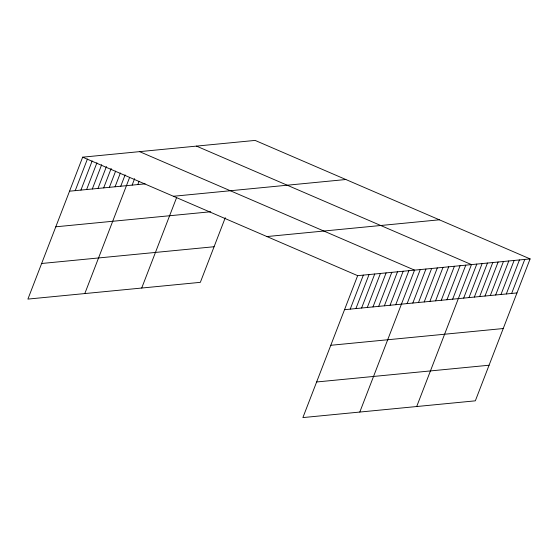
<?xml version="1.0" encoding="UTF-8"?>
<svg xmlns="http://www.w3.org/2000/svg" width="558" height="558" viewBox="0 0 558 558"><rect width="100%" height="100%" fill="white"/><g stroke="black" fill="none" stroke-linecap="round" stroke-linejoin="round"><path stroke-width="0.84" d="M530.1 258.905L357.657 275.659L302.889 417.586L475.332 400.832L530.1 258.905L255.111 140.414L82.668 157.168L27.9 299.095L200.343 282.341L225.286 217.69M75.225 190.641L87.418 159.044M80.917 190.09L92.175 160.92M86.609 189.539L96.925 162.803M92.3 188.988L101.675 164.68M97.992 188.43L106.432 166.556M103.676 187.879L111.181 168.432M109.368 187.328L115.625 171.125M115.06 186.777L120.375 173.001M120.751 186.219L125.125 174.877M84.809 293.571L129.568 177.563M132.134 185.116L134.631 178.63M137.819 184.559L139.075 181.322M141.711 288.04L176.628 197.546M350.222 309.132L363.349 275.101M355.906 308.581L369.04 274.55M361.598 308.03L374.732 273.999M367.29 307.472L380.423 273.448M372.981 306.921L386.108 272.89M378.673 306.37L391.8 272.339M384.364 305.812L397.491 271.788M390.056 305.261L403.183 271.237M395.741 304.71L408.875 270.679M359.798 412.055L414.566 270.128L139.57 151.637M407.124 303.601L420.258 269.577M412.815 303.05L425.942 269.019M418.507 302.499L431.634 268.468M424.199 301.948L437.326 267.917M429.883 301.39L443.017 267.366M435.575 300.839L448.709 266.808M441.266 300.288L454.4 266.257M446.958 299.737L460.092 265.706M452.65 299.179L465.777 265.155M416.7 406.531L471.468 264.597L196.479 146.112M463.67 298.111L476.797 264.08M468.999 297.588L482.133 263.564M474.328 297.072L487.462 263.048M479.657 296.556L492.791 262.525M484.993 296.04L498.12 262.009M490.322 295.524L503.449 261.493M495.65 295.001L508.777 260.977M500.979 294.484L514.113 260.453M506.308 293.968L519.442 259.937M511.637 293.452L524.771 259.421M69.534 191.199L145.136 183.854M173.412 196.27L345.855 179.516M55.793 226.806L210.722 211.754M266.912 236.557L439.355 219.803M41.641 263.488L214.084 246.734M344.53 309.683L516.966 292.929M330.789 345.29L503.232 328.536M316.63 381.979L489.073 365.225M82.668 157.168L357.657 275.659"/></g></svg>
